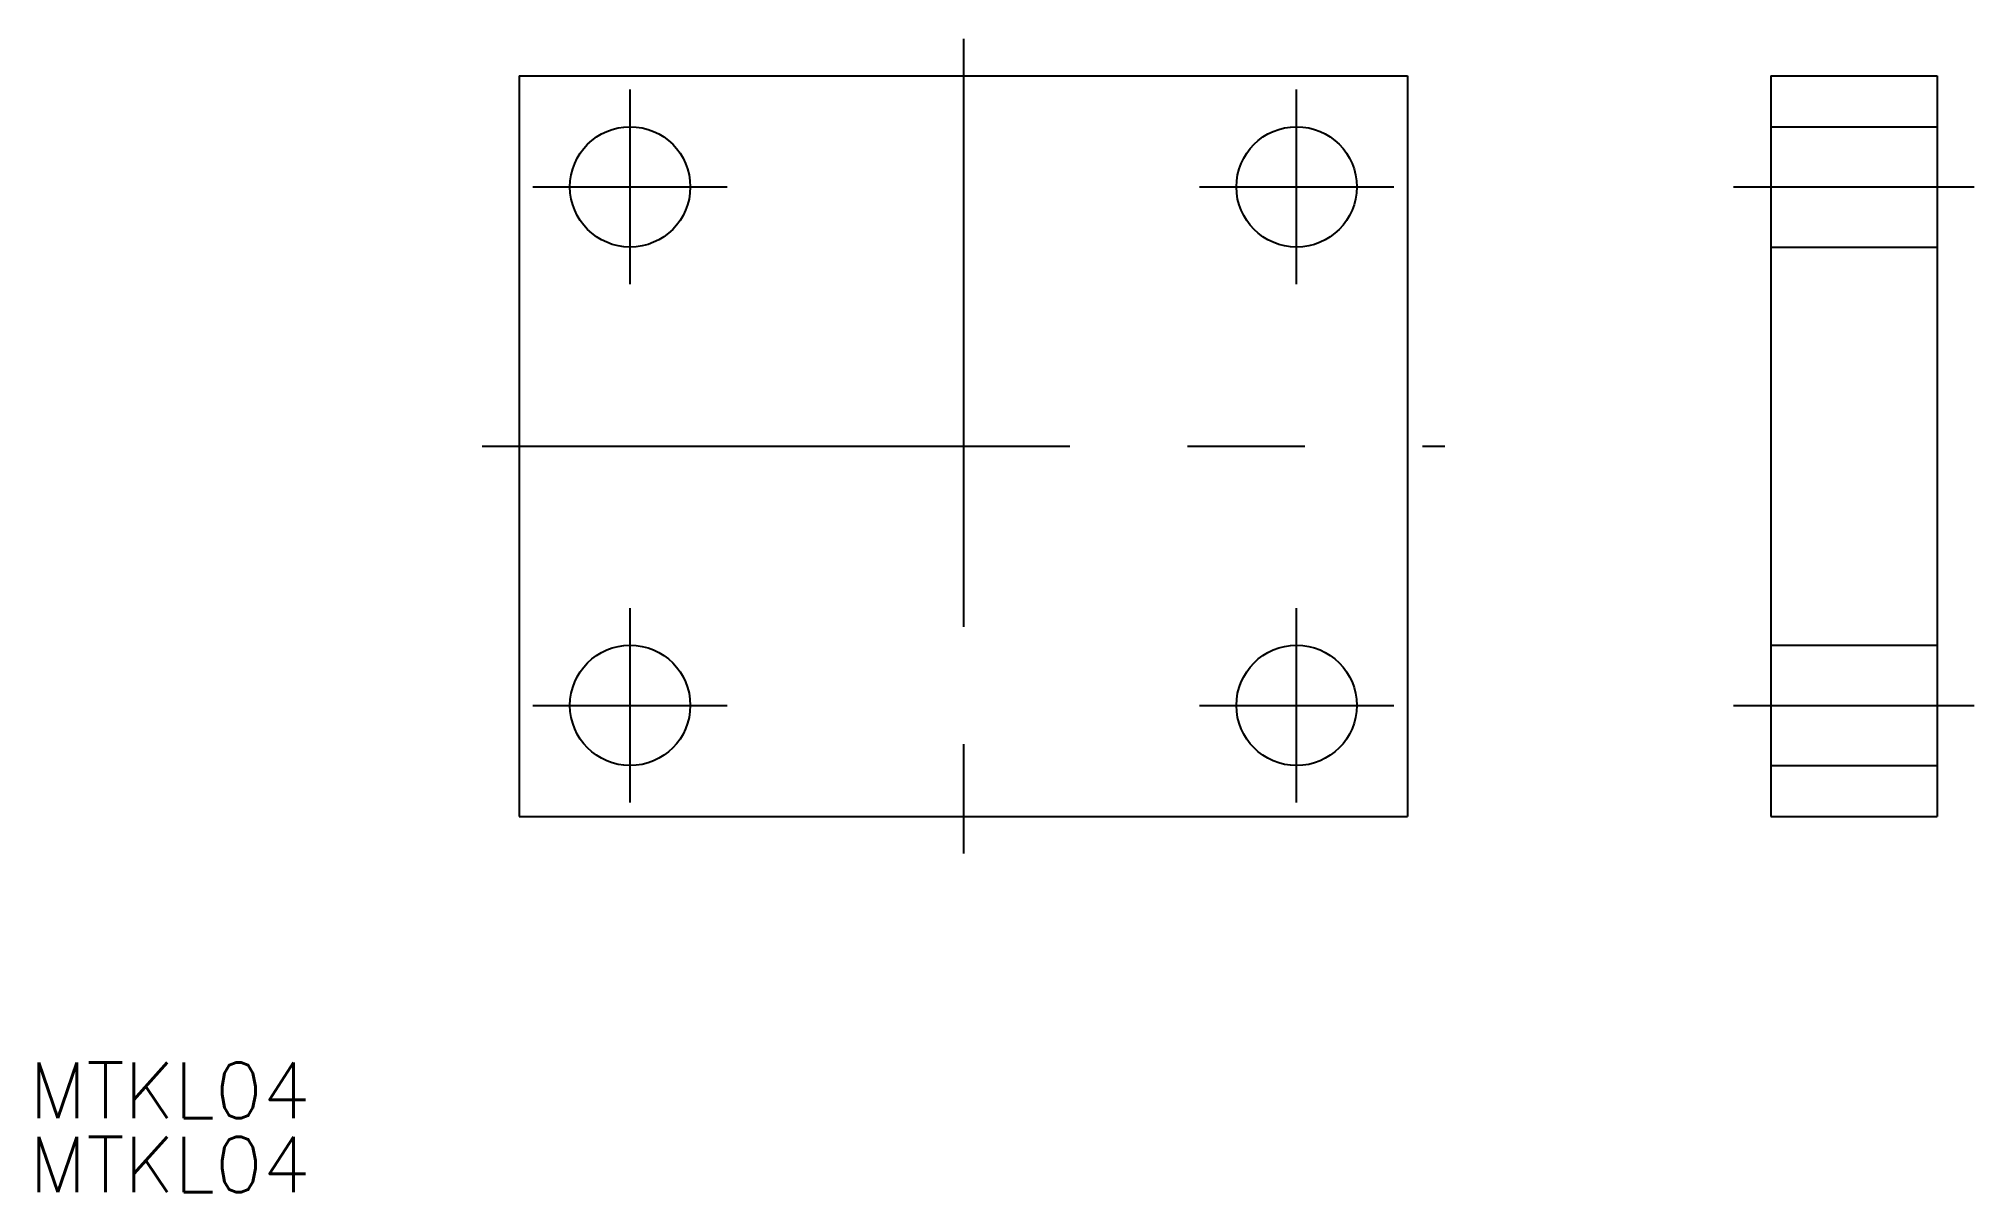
# Model space of a CAD drawing. Extents: x -50 to 55, y -40 to 22.
import ezdxf

# ---------------------------------------------------------------- set-up
doc = ezdxf.new("R2010")
doc.units = 0
doc.linetypes.add('CENTER', pattern=[50.8, 31.75, -6.35, 6.35, -6.35])
doc.linetypes.add('DASHED', pattern=[19.05, 12.7, -6.35])
doc.layers.get('0').update_dxf_attribs({"linetype": 'CONTINUOUS'})
doc.layers.add('CENTER', color=1, linetype='CENTER')
doc.styles.get("Standard").update_dxf_attribs({"font": 'txt.shx', "height": 3, "bigfont": 'bigfont.shx'})

# ---------------------------------------------------------------- blocks, each defined once
blk = doc.blocks.new('*U2')
at = {"color": 7, "linetype": 'CONTINUOUS'}
blk.add_text('MTKL04', height=3, dxfattribs=at).set_placement((-50.46, -36.29))
blk = doc.blocks.new('*U3')
at = {"color": 7, "linetype": 'CONTINUOUS'}
blk.add_text('MTKL04', height=3, dxfattribs=at).set_placement((-50.46, -40.29))

msp = doc.modelspace()

# ---------------------------------------------------------------- linework, layer by layer
at = {"color": 7, "linetype": 'CONTINUOUS'}
for p, q in [((-24, 20), (-24, -20)), ((-24, 20), (24, 20)), ((24, 20), (24, -20)), ((43.61, 20), (52.61, 20)), ((43.61, 20), (43.61, -20)), ((52.61, 20), (52.61, -20)), ((-24, -20), (24, -20)), ((43.61, -20), (52.61, -20))]:
    msp.add_line(p, q, dxfattribs=at)
at = {"color": 3, "linetype": 'DASHED'}
for p, q in [((43.61, 17.25), (52.61, 17.25)), ((43.61, 10.75), (52.61, 10.75)), ((43.61, -10.75), (52.61, -10.75)), ((43.61, -17.25), (52.61, -17.25))]:
    msp.add_line(p, q, dxfattribs=at)
at = {"color": 7, "linetype": 'CONTINUOUS'}
for centre in [(-18, 14), (18, 14), (-18, -14), (18, -14)]:
    msp.add_circle(centre, 3.25, dxfattribs=at)
at = {"layer": 'CENTER', "color": 1, "linetype": 'CENTER'}
for p, q in [((0, 22), (0, -22)), ((-18, 8.75), (-18, 19.25)), ((18, 8.75), (18, 19.25)), ((-23.25, 14), (-12.75, 14)), ((12.75, 14), (23.25, 14)), ((41.61, 14), (54.61, 14)), ((-26, 0), (26, 0)), ((-18, -19.25), (-18, -8.75)), ((18, -19.25), (18, -8.75)), ((-23.25, -14), (-12.75, -14)), ((12.75, -14), (23.25, -14)), ((41.61, -14), (54.61, -14))]:
    msp.add_line(p, q, dxfattribs=at)

# ---------------------------------------------------------------- block references
at = {"color": 7, "linetype": 'CONTINUOUS'}
for name in ['*U2', '*U3']:
    msp.add_blockref(name, (0, 0), dxfattribs=at)

doc.saveas('drawing.dxf')
